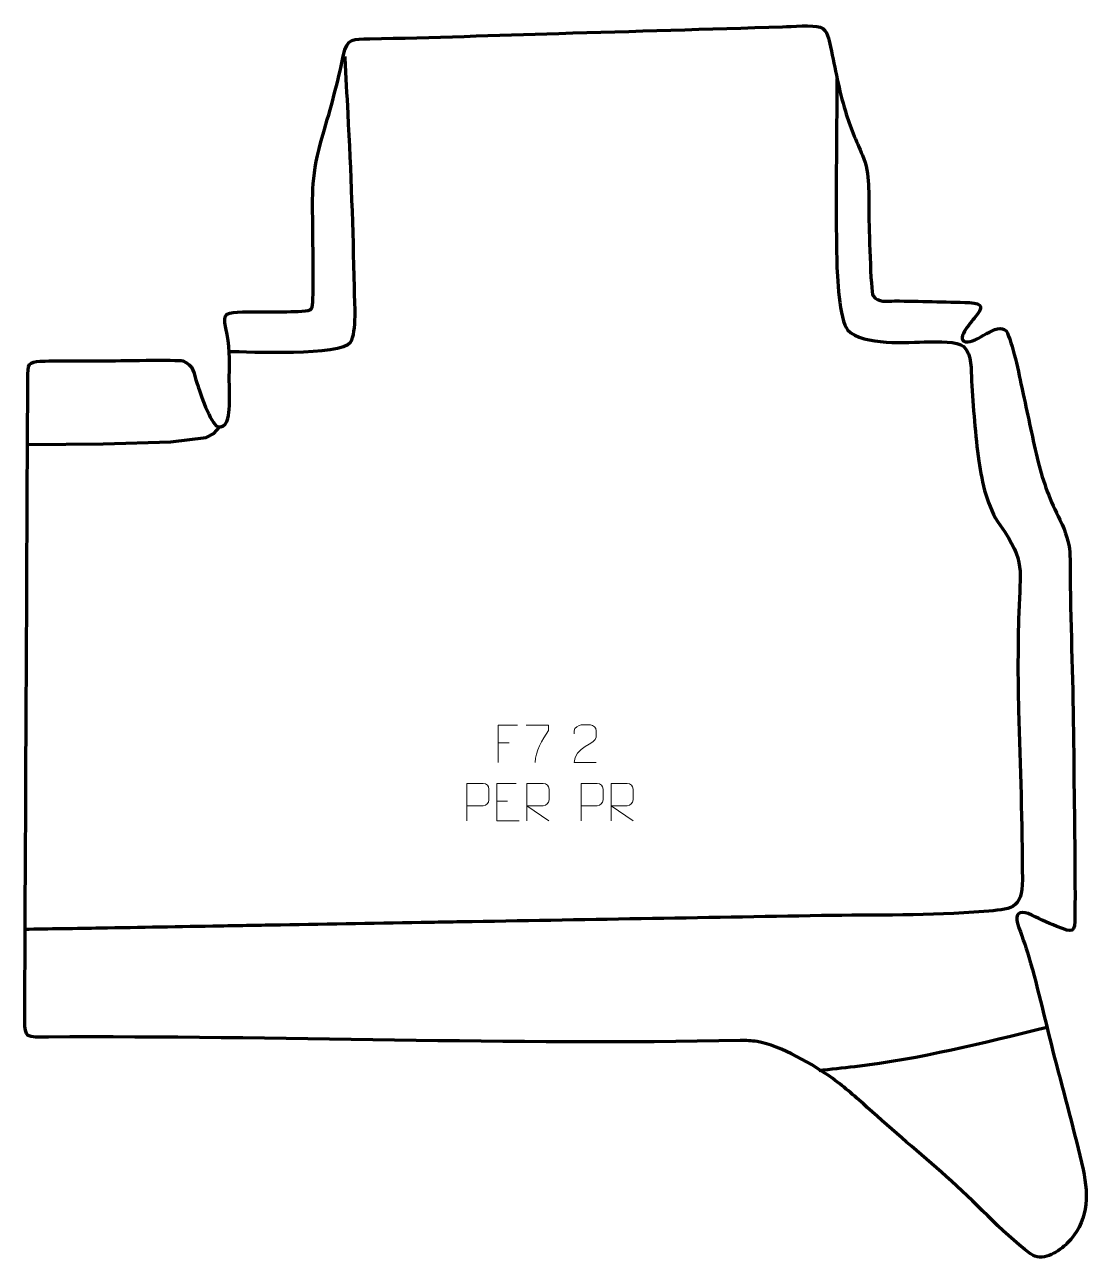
# Model space of a CAD drawing. Header units: millimetres. Extents: x -354 to 355, y -413 to 411.
import ezdxf

# ---------------------------------------------------------------- set-up
doc = ezdxf.new("R2010")
doc.units = ezdxf.units.MM
doc.header["$MEASUREMENT"] = 0
for name, color, linetype in [('layer 1', 7, 'Continuous'), ('layer 2', 7, 'Continuous'), ('layer 3', 7, 'Continuous')]:
    doc.layers.add(name, color=color, linetype=linetype)

msp = doc.modelspace()

# ---------------------------------------------------------------- linework, layer by layer
at = {"layer": 'layer 1', "color": 250, "lineweight": 9}
for points, knots in [([(-25.2353, -55.6287), (-25.2353, -55.6287), (-38.1093, -55.6287), (-38.1093, -55.6287), (-38.1093, -55.6287), (-38.1093, -55.6287), (-38.1093, -80.5823), (-38.1093, -80.5823)], [0, 0, 0, 0, 0.33333333, 0.33333333, 0.33333333, 0.33333333, 1, 1, 1, 1]), ([(-19.4902, -55.6066), (-19.4902, -55.6066), (-4.6741, -55.6066), (-4.6741, -55.6066), (-4.6741, -55.6066), (-4.6744, -56.8562), (-4.6744, -58.1058), (-4.6741, -59.3556), (-4.6741, -59.3556), (-8.6685, -65.3527), (-13.5837, -73.1863), (-13.5837, -80.5651)], [0, 0, 0, 0, 0.25, 0.25, 0.25, 0.25, 0.5, 0.5, 0.5, 0.5, 1, 1, 1, 1]), ([(27.1613, -80.573), (22.2469, -80.5727), (17.3325, -80.5727), (12.4184, -80.573), (12.4184, -80.573), (12.4184, -70.6407), (27.0694, -67.9995), (27.1613, -63.6892), (27.1613, -63.6892), (27.161, -62.2651), (27.161, -60.8414), (27.1613, -59.4181), (27.1613, -59.4181), (27.1444, -57.341), (25.0216, -55.6162), (23.3506, -55.5989), (23.3506, -55.5989), (21.2774, -55.5993), (19.2045, -55.5993), (17.1321, -55.5989), (17.1321, -55.5989), (15.31, -55.5824), (12.4853, -57.3745), (12.4184, -59.4681), (12.4184, -59.4681), (12.4184, -59.4681), (12.4184, -61.5229), (12.4184, -61.5229)], [0, 0, 0, 0, 0.125, 0.125, 0.125, 0.125, 0.25, 0.25, 0.25, 0.25, 0.375, 0.375, 0.375, 0.375, 0.5, 0.5, 0.5, 0.5, 0.625, 0.625, 0.625, 0.625, 0.75, 0.75, 0.75, 0.75, 1, 1, 1, 1]), ([(-59.0118, -119.4666), (-59.0118, -119.4666), (-59.0118, -94.513), (-59.0118, -94.513), (-59.0118, -94.513), (-55.4168, -94.513), (-51.8215, -94.513), (-48.2261, -94.513), (-48.2261, -94.513), (-45.9009, -94.5509), (-44.3435, -96.041), (-44.3477, -98.4071), (-44.3477, -98.4071), (-44.3481, -100.4428), (-44.3481, -103.5021), (-44.3477, -105.5381), (-44.3477, -105.5381), (-44.3542, -107.4135), (-46.1664, -109.3554), (-48.176, -109.3745), (-48.176, -109.3745), (-48.176, -109.3745), (-59.0118, -109.3745), (-59.0118, -109.3745)], [0, 0, 0, 0, 0.14285714, 0.14285714, 0.14285714, 0.14285714, 0.28571429, 0.28571429, 0.28571429, 0.28571429, 0.42857143, 0.42857143, 0.42857143, 0.42857143, 0.57142857, 0.57142857, 0.57142857, 0.57142857, 0.71428571, 0.71428571, 0.71428571, 0.71428571, 1, 1, 1, 1]), ([(-26.2387, -94.513), (-26.2387, -94.513), (-39.1126, -94.513), (-39.1126, -94.513), (-39.1126, -94.513), (-39.1126, -94.513), (-39.1126, -119.4666), (-39.1126, -119.4666), (-39.1126, -119.4666), (-39.1126, -119.4666), (-24.2468, -119.4666), (-24.2468, -119.4666)], [0, 0, 0, 0, 0.25, 0.25, 0.25, 0.25, 0.5, 0.5, 0.5, 0.5, 1, 1, 1, 1]), ([(-19.0117, -119.4665), (-19.0117, -119.4665), (-19.0117, -94.513), (-19.0117, -94.513), (-19.0117, -94.513), (-15.4169, -94.513), (-11.8214, -94.513), (-8.2262, -94.513), (-8.2262, -94.513), (-5.9009, -94.5507), (-4.3436, -96.0407), (-4.3477, -98.4071), (-4.3477, -98.4071), (-4.3481, -100.4426), (-4.3481, -103.502), (-4.3477, -105.538), (-4.3477, -105.538), (-4.3542, -107.4135), (-6.1665, -109.3553), (-8.176, -109.3744), (-8.176, -109.3744), (-8.176, -109.3744), (-19.0117, -109.3744), (-19.0117, -109.3744), (-19.0117, -109.3744), (-19.0117, -109.3744), (-4.357, -119.4665), (-4.357, -119.4665)], [0, 0, 0, 0, 0.125, 0.125, 0.125, 0.125, 0.25, 0.25, 0.25, 0.25, 0.375, 0.375, 0.375, 0.375, 0.5, 0.5, 0.5, 0.5, 0.625, 0.625, 0.625, 0.625, 0.75, 0.75, 0.75, 0.75, 1, 1, 1, 1]), ([(16.9882, -119.4666), (16.9882, -119.4666), (16.9882, -94.513), (16.9882, -94.513), (16.9882, -94.513), (20.5832, -94.513), (24.1785, -94.513), (27.7739, -94.513), (27.7739, -94.513), (30.0991, -94.5509), (31.6565, -96.041), (31.6523, -98.4071), (31.6523, -98.4071), (31.6519, -100.4428), (31.6519, -103.5021), (31.6523, -105.5381), (31.6523, -105.5381), (31.6458, -107.4135), (29.8336, -109.3554), (27.824, -109.3745), (27.824, -109.3745), (27.824, -109.3745), (16.9882, -109.3745), (16.9882, -109.3745)], [0, 0, 0, 0, 0.14285714, 0.14285714, 0.14285714, 0.14285714, 0.28571429, 0.28571429, 0.28571429, 0.28571429, 0.42857143, 0.42857143, 0.42857143, 0.42857143, 0.57142857, 0.57142857, 0.57142857, 0.57142857, 0.71428571, 0.71428571, 0.71428571, 0.71428571, 1, 1, 1, 1]), ([(36.9883, -119.4665), (36.9883, -119.4665), (36.9883, -94.513), (36.9883, -94.513), (36.9883, -94.513), (40.5831, -94.513), (44.1786, -94.513), (47.7738, -94.513), (47.7738, -94.513), (50.0991, -94.5507), (51.6564, -96.0407), (51.6523, -98.4071), (51.6523, -98.4071), (51.6519, -100.4426), (51.6519, -103.502), (51.6523, -105.538), (51.6523, -105.538), (51.6458, -107.4135), (49.8335, -109.3553), (47.824, -109.3744), (47.824, -109.3744), (47.824, -109.3744), (36.9883, -109.3744), (36.9883, -109.3744), (36.9883, -109.3744), (36.9883, -109.3744), (51.643, -119.4665), (51.643, -119.4665)], [0, 0, 0, 0, 0.125, 0.125, 0.125, 0.125, 0.25, 0.25, 0.25, 0.25, 0.375, 0.375, 0.375, 0.375, 0.5, 0.5, 0.5, 0.5, 0.625, 0.625, 0.625, 0.625, 0.75, 0.75, 0.75, 0.75, 1, 1, 1, 1])]:
    msp.add_open_spline(points, degree=3, knots=knots, dxfattribs=at)
for points in [[(-38.1093, -67.5084), (-38.1093, -67.5084), (-30.9412, -67.5084), (-30.9412, -67.5084)], [(-39.1126, -106.3927), (-39.1126, -106.3927), (-31.9445, -106.3927), (-31.9445, -106.3927)]]:
    msp.add_open_spline(points, degree=3, dxfattribs=at)
at = {"layer": 'layer 2', "color": 242, "lineweight": 200}
msp.add_open_spline([(-353.5368, -251.9921), (-353.4519, -264.5939), (-352.6155, -263.4728), (-337.7718, -263.3979), (-337.7718, -263.3979), (-184.7945, -262.6251), (-29.5319, -268.8757), (123.0924, -265.7433), (123.0924, -265.7433), (126.9128, -265.6649), (130.4167, -265.8656), (134.203, -266.4531), (134.203, -266.4531), (150.3457, -269.1564), (171.4548, -281.7551), (184.804, -291.1373), (184.804, -291.1373), (192.9335, -297.0978), (200.2054, -303.5101), (207.6501, -310.2773), (207.6501, -310.2773), (224.8987, -325.932), (242.8074, -340.8004), (260.264, -356.2156), (260.264, -356.2156), (279.3139, -373.2112), (296.0481, -392.2712), (316.3943, -407.8492), (316.3943, -407.8492), (324.0082, -413.408), (333.9539, -407.0486), (339.8101, -401.7241), (339.8101, -401.7241), (339.8101, -401.7241), (340.6359, -400.9105), (340.6359, -400.9105), (340.6359, -400.9105), (354.7218, -387.0332), (355.4966, -370.0467), (351.3362, -351.6257), (351.3362, -351.6257), (345.6983, -326.6631), (338.7778, -301.9848), (332.3918, -277.2056), (332.3918, -277.2056), (326.6814, -254.9835), (321.6344, -232.0698), (315.2642, -210.1269), (315.2642, -210.1269), (312.9211, -202.216), (310.2628, -195.4321), (307.6224, -187.7426), (307.6224, -187.7426), (305.7372, -181.8776), (309.135, -178.8753), (314.779, -181.2266), (314.779, -181.2266), (321.1704, -183.8892), (327.2562, -187.1318), (333.8809, -189.7734), (333.8809, -189.7734), (345.1164, -194.254), (345.8901, -194.2844), (345.9739, -182.5554), (345.9739, -182.5554), (346.19, -146.3642), (345.4073, -110.434), (345.127, -74.2738), (345.127, -74.2738), (344.8799, -36.998), (343.522, -0.1288), (342.7711, 37.089), (342.7711, 37.089), (342.3925, 56.435), (344.7342, 62.9371), (335.8795, 81.1039), (335.8795, 81.1039), (329.7248, 93.3407), (324.7085, 106.2158), (321.4216, 119.5343), (321.4216, 119.5343), (317.9644, 134.5166), (314.73, 149.7163), (311.4965, 164.7571), (311.4965, 164.7571), (309.1638, 175.6155), (305.2515, 195.773), (300.9886, 205.3556), (300.9886, 205.3556), (296.6093, 214.7737), (282.1652, 199.7475), (274.7098, 199.5751), (274.7098, 199.5751), (264.5962, 199.3412), (277.2319, 213.1531), (279.234, 215.6987), (279.234, 215.6987), (284.7094, 222.6605), (284.9657, 224.9928), (275.8059, 225.8267), (275.8059, 225.8267), (259.1987, 226.0355), (242.6029, 226.7885), (226.0072, 226.811), (226.0072, 226.811), (220.7719, 226.812), (214.7697, 225.4638), (211.4813, 230.2367), (211.4813, 230.2367), (209.8076, 233.234), (208.8381, 277.2642), (208.6548, 284.4691), (208.6548, 284.4691), (208.3177, 297.8656), (209.8997, 311.192), (204.491, 323.8366), (204.491, 323.8366), (199.9796, 333.9728), (196.3075, 342.4656), (193.032, 353.1483), (193.032, 353.1483), (188.6616, 367.8268), (186.4657, 381.2621), (183.134, 396.0138), (183.134, 396.0138), (181.9209, 401.2696), (181.5704, 406.8652), (176.2565, 409.2296), (176.2565, 409.2296), (171.8974, 410.7658), (156.7382, 409.5568), (151.2852, 409.3871), (151.2852, 409.3871), (101.5796, 407.9245), (51.874, 406.4619), (2.1683, 404.9993), (2.1683, 404.9993), (-39.7372, 403.7664), (-81.8697, 402.209), (-123.7595, 401.4071), (-123.7595, 401.4071), (-134.7845, 401.196), (-138.8081, 402.2583), (-141.3608, 389.9374), (-141.3608, 389.9374), (-145.0742, 372.0155), (-149.7097, 355.3266), (-154.8165, 337.7887), (-154.8165, 337.7887), (-162.993, 309.6547), (-161.9111, 300.5189), (-161.6417, 272.2383), (-161.6417, 272.2383), (-161.5688, 257.9124), (-161.1462, 242.8375), (-161.5985, 228.6041), (-161.5985, 228.6041), (-161.854, 221.1679), (-161.6656, 220.5074), (-169.0078, 220.0194), (-169.0078, 220.0194), (-182.1801, 219.1962), (-195.3181, 219.9472), (-208.4939, 219.4829), (-208.4939, 219.4829), (-218.4788, 219.1312), (-222.0337, 219.5504), (-219.6077, 208.6943), (-219.6077, 208.6943), (-217.006, 197.0523), (-217.1172, 188.0575), (-217.2707, 176.2799), (-217.2707, 176.2799), (-217.364, 169.1323), (-216.816, 161.4508), (-217.4499, 154.4749), (-217.4499, 154.4749), (-217.8453, 150.1245), (-218.7538, 141.2989), (-225.059, 143.1708), (-225.059, 143.1708), (-229.8733, 144.988), (-236.959, 166.3972), (-238.7242, 171.7009), (-238.7242, 171.7009), (-241.0697, 178.748), (-240.7791, 183.9335), (-248.2015, 186.8845), (-248.2015, 186.8845), (-251.5259, 187.858), (-293.0844, 186.9852), (-300.1191, 186.9372), (-300.1191, 186.9372), (-313.2765, 186.8516), (-326.8105, 187.1362), (-339.8891, 186.7865), (-339.8891, 186.7865), (-349.5698, 186.5276), (-351.3724, 186.4108), (-351.4553, 178.0889), (-351.4553, 178.0889), (-351.5382, 169.767), (-353.5368, -251.9921), (-353.5368, -251.9921)], degree=3, knots=[0, 0, 0, 0, 0.01923077, 0.01923077, 0.01923077, 0.01923077, 0.03846154, 0.03846154, 0.03846154, 0.03846154, 0.05769231, 0.05769231, 0.05769231, 0.05769231, 0.07692308, 0.07692308, 0.07692308, 0.07692308, 0.09615385, 0.09615385, 0.09615385, 0.09615385, 0.11538462, 0.11538462, 0.11538462, 0.11538462, 0.13461538, 0.13461538, 0.13461538, 0.13461538, 0.15384615, 0.15384615, 0.15384615, 0.15384615, 0.17307692, 0.17307692, 0.17307692, 0.17307692, 0.19230769, 0.19230769, 0.19230769, 0.19230769, 0.21153846, 0.21153846, 0.21153846, 0.21153846, 0.23076923, 0.23076923, 0.23076923, 0.23076923, 0.25, 0.25, 0.25, 0.25, 0.26923077, 0.26923077, 0.26923077, 0.26923077, 0.28846154, 0.28846154, 0.28846154, 0.28846154, 0.30769231, 0.30769231, 0.30769231, 0.30769231, 0.32692308, 0.32692308, 0.32692308, 0.32692308, 0.34615385, 0.34615385, 0.34615385, 0.34615385, 0.36538462, 0.36538462, 0.36538462, 0.36538462, 0.38461538, 0.38461538, 0.38461538, 0.38461538, 0.40384615, 0.40384615, 0.40384615, 0.40384615, 0.42307692, 0.42307692, 0.42307692, 0.42307692, 0.44230769, 0.44230769, 0.44230769, 0.44230769, 0.46153846, 0.46153846, 0.46153846, 0.46153846, 0.48076923, 0.48076923, 0.48076923, 0.48076923, 0.5, 0.5, 0.5, 0.5, 0.51923077, 0.51923077, 0.51923077, 0.51923077, 0.53846154, 0.53846154, 0.53846154, 0.53846154, 0.55769231, 0.55769231, 0.55769231, 0.55769231, 0.57692308, 0.57692308, 0.57692308, 0.57692308, 0.59615385, 0.59615385, 0.59615385, 0.59615385, 0.61538462, 0.61538462, 0.61538462, 0.61538462, 0.63461538, 0.63461538, 0.63461538, 0.63461538, 0.65384615, 0.65384615, 0.65384615, 0.65384615, 0.67307692, 0.67307692, 0.67307692, 0.67307692, 0.69230769, 0.69230769, 0.69230769, 0.69230769, 0.71153846, 0.71153846, 0.71153846, 0.71153846, 0.73076923, 0.73076923, 0.73076923, 0.73076923, 0.75, 0.75, 0.75, 0.75, 0.76923077, 0.76923077, 0.76923077, 0.76923077, 0.78846154, 0.78846154, 0.78846154, 0.78846154, 0.80769231, 0.80769231, 0.80769231, 0.80769231, 0.82692308, 0.82692308, 0.82692308, 0.82692308, 0.84615385, 0.84615385, 0.84615385, 0.84615385, 0.86538462, 0.86538462, 0.86538462, 0.86538462, 0.88461538, 0.88461538, 0.88461538, 0.88461538, 0.90384615, 0.90384615, 0.90384615, 0.90384615, 0.92307692, 0.92307692, 0.92307692, 0.92307692, 0.94230769, 0.94230769, 0.94230769, 0.94230769, 0.96153846, 0.96153846, 0.96153846, 0.96153846, 1, 1, 1, 1], dxfattribs=at)
at = {"layer": 'layer 3', "color": 142, "lineweight": 200}
for points, knots in [([(-217.606, 193.2073), (-204.5353, 193.0933), (-142.8389, 189.9873), (-136.5253, 199.3895), (-136.5253, 199.3895), (-132.0864, 206), (-133.8351, 226.74), (-134.0072, 236.0898), (-134.0072, 236.0898), (-134.7255, 274.6568), (-136.1323, 313.1457), (-138.1624, 351.6655), (-138.1624, 351.6655), (-138.8149, 364.0096), (-139.4799, 376.3527), (-140.0984, 388.6987), (-140.0984, 388.6987), (-140.0984, 388.6987), (-140.1489, 389.7083), (-140.1489, 389.7083)], [0, 0, 0, 0, 0.16666667, 0.16666667, 0.16666667, 0.16666667, 0.33333333, 0.33333333, 0.33333333, 0.33333333, 0.5, 0.5, 0.5, 0.5, 0.66666667, 0.66666667, 0.66666667, 0.66666667, 1, 1, 1, 1]), ([(187.3971, 374.7561), (187.3403, 334.4922), (186.4295, 293.6594), (187.2895, 253.4671), (187.2895, 253.4671), (187.5605, 243.9931), (189.0845, 214.2001), (194.4842, 207.5156), (194.4842, 207.5156), (205.6231, 196.6418), (233.7053, 199.5079), (248.5617, 199.5117), (248.5617, 199.5117), (254.1932, 199.5391), (267.8566, 200.2256), (271.9786, 196.4209), (271.9786, 196.4209), (277.5974, 190.6614), (276.6849, 181.1678), (277.151, 173.4651), (277.151, 173.4651), (278.1997, 156.2899), (279.5391, 137.1883), (281.9539, 120.2131), (281.9539, 120.2131), (284.0783, 105.5634), (287.4057, 89.6712), (296.1772, 77.4642), (296.1772, 77.4642), (313.3688, 52.8282), (309.3247, 47.6006), (308.5312, 19.2942), (308.5312, 19.2942), (307.9148, -2.7761), (307.8395, -23.6533), (308.4101, -45.7307), (308.4101, -45.7307), (309.3993, -83.3065), (310.9327, -120.9796), (310.9369, -158.5648), (310.9369, -158.5648), (310.9391, -178.7739), (302.9251, -178.2485), (285.3089, -179.796), (285.3089, -179.796), (249.864, -182.8085), (212.863, -181.9596), (177.1742, -182.5801), (177.1742, -182.5801), (97.0704, -183.9729), (16.9666, -185.3655), (-63.1373, -186.758), (-63.1373, -186.758), (-69.8126, -186.8741), (-76.4879, -186.9902), (-83.1632, -187.1062), (-83.1632, -187.1062), (-116.5399, -187.6864), (-149.9165, -188.2667), (-183.2931, -188.8468), (-183.2931, -188.8468), (-196.6438, -189.0788), (-209.9944, -189.3109), (-223.3451, -189.543), (-223.3451, -189.543), (-250.0463, -190.0071), (-276.7476, -190.4715), (-303.4489, -190.9356), (-303.4489, -190.9356), (-317.8008, -191.1851), (-338.8989, -191.5217), (-353.2508, -191.7713)], [0, 0, 0, 0, 0.05263158, 0.05263158, 0.05263158, 0.05263158, 0.10526316, 0.10526316, 0.10526316, 0.10526316, 0.15789474, 0.15789474, 0.15789474, 0.15789474, 0.21052632, 0.21052632, 0.21052632, 0.21052632, 0.26315789, 0.26315789, 0.26315789, 0.26315789, 0.31578947, 0.31578947, 0.31578947, 0.31578947, 0.36842105, 0.36842105, 0.36842105, 0.36842105, 0.42105263, 0.42105263, 0.42105263, 0.42105263, 0.47368421, 0.47368421, 0.47368421, 0.47368421, 0.52631579, 0.52631579, 0.52631579, 0.52631579, 0.57894737, 0.57894737, 0.57894737, 0.57894737, 0.63157895, 0.63157895, 0.63157895, 0.63157895, 0.68421053, 0.68421053, 0.68421053, 0.68421053, 0.73684211, 0.73684211, 0.73684211, 0.73684211, 0.78947368, 0.78947368, 0.78947368, 0.78947368, 0.84210526, 0.84210526, 0.84210526, 0.84210526, 0.89473684, 0.89473684, 0.89473684, 0.89473684, 1, 1, 1, 1]), ([(-350.9178, 131.1708), (-350.9178, 131.1708), (-301.3467, 131.6551), (-301.3467, 131.6551), (-301.3467, 131.6551), (-301.3467, 131.6551), (-256.1479, 132.8919), (-256.1479, 132.8919), (-256.1479, 132.8919), (-256.1479, 132.8919), (-232.6656, 135.8956), (-232.6656, 135.8956), (-232.6656, 135.8956), (-232.6656, 135.8956), (-227.5454, 138.546), (-227.5454, 138.546), (-227.5454, 138.546), (-227.5454, 138.546), (-223.5525, 142.9202), (-223.5525, 142.9202)], [0, 0, 0, 0, 0.16666667, 0.16666667, 0.16666667, 0.16666667, 0.33333333, 0.33333333, 0.33333333, 0.33333333, 0.5, 0.5, 0.5, 0.5, 0.66666667, 0.66666667, 0.66666667, 0.66666667, 1, 1, 1, 1]), ([(327.1667, -257.1009), (284.0389, -267.6128), (243.6198, -277.9872), (199.3091, -283.1728), (199.3091, -283.1728), (191.3257, -284.1072), (183.3355, -284.9788), (175.3526, -285.92)], [0, 0, 0, 0, 0.33333333, 0.33333333, 0.33333333, 0.33333333, 1, 1, 1, 1])]:
    msp.add_open_spline(points, degree=3, knots=knots, dxfattribs=at)

doc.saveas('drawing.dxf')
